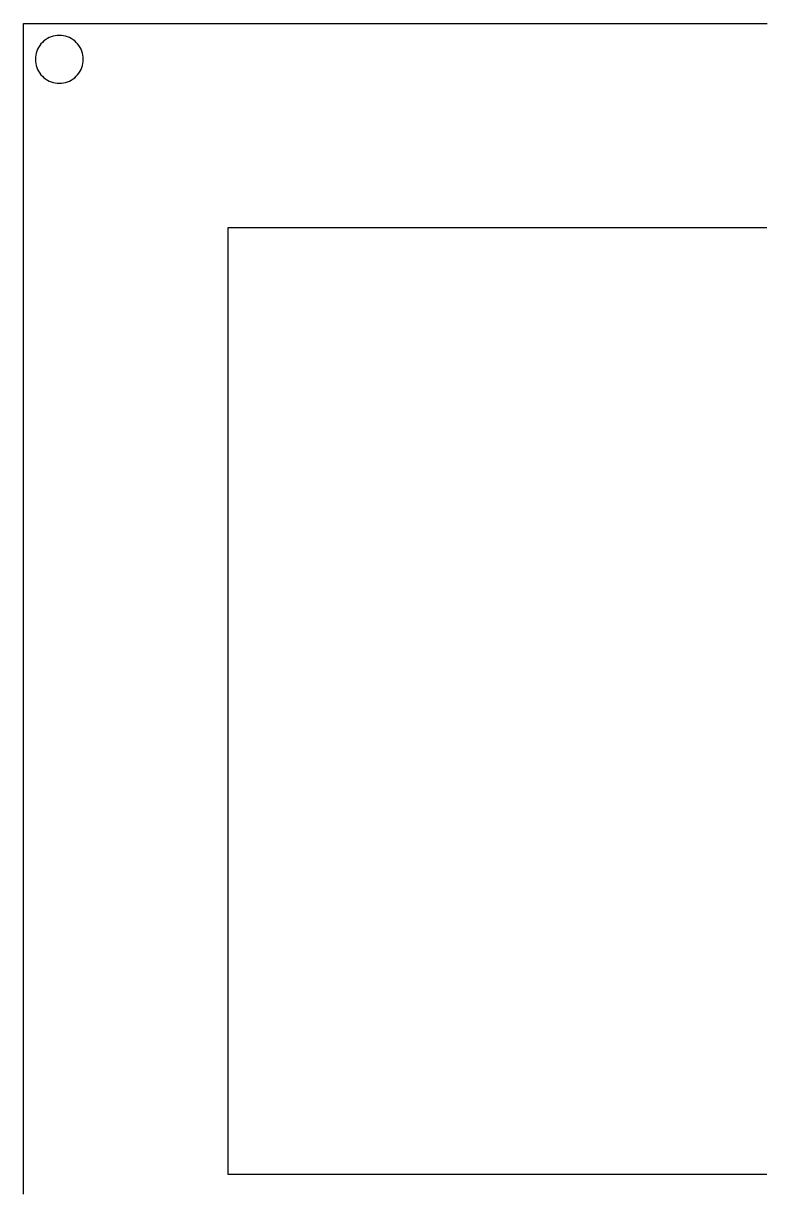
# Model space of a CAD drawing. Header units: millimetres. Extents: x 0 to 1208, y -629 to 226.
# Drawn here: x 960 to 1084.1, y 30.9 to 226.3 of the extents above; entities that cross this region are included whole.
import ezdxf

# ---------------------------------------------------------------- set-up
doc = ezdxf.new("R2010")
doc.units = ezdxf.units.MM
doc.layers.add('REFERENCE_GEOMETRY', color=7, linetype='Continuous')

msp = doc.modelspace()

# ---------------------------------------------------------------- linework, layer by layer
at = {"layer": 'REFERENCE_GEOMETRY'}
for points in [[(960, 30.8108), (960, 31.0608), (960, 31.3108), (960, 31.5608), (960, 31.8107), (960, 32.0607), (960, 32.3107), (960, 32.5607), (960, 32.8107), (960, 33.0607), (960, 33.3107), (960, 33.5606), (960, 33.8106), (960, 34.0606), (960, 34.3106), (960, 34.5606), (960, 34.8106), (960, 35.0606), (960, 35.3105), (960, 35.5605), (960, 35.8105), (960, 36.0605), (960, 36.3105), (960, 36.5605), (960, 36.8105), (960, 37.0605), (960, 37.3104), (960, 37.5604), (960, 37.8104), (960, 38.0604), (960, 38.3104), (960, 38.5604), (960, 38.8104), (960, 39.0603), (960, 39.3103), (960, 39.5603), (960, 39.8103), (960, 40.0603), (960, 40.3103), (960, 40.5603), (960, 40.8102), (960, 41.0602), (960, 41.3102), (960, 41.5602), (960, 41.8102), (960, 42.0602), (960, 42.3102), (960, 42.5601), (960, 42.8101), (960, 43.0601), (960, 43.3101), (960, 43.5601), (960, 43.8101), (960, 44.0601), (960, 44.3101), (960, 44.56), (960, 44.81), (960, 45.06), (960, 45.31), (960, 45.56), (960, 45.81), (960, 46.06), (960, 46.3099), (960, 46.5599), (960, 46.8099), (960, 47.0599), (960, 47.3099), (960, 47.5599), (960, 47.8099), (960, 48.0598), (960, 48.3098), (960, 48.5598), (960, 48.8098), (960, 49.0598), (960, 49.3098), (960, 49.5598), (960, 49.8097), (960, 50.0597), (960, 50.3097), (960, 50.5597), (960, 50.8097), (960, 51.0597), (960, 51.3097), (960, 51.5597), (960, 51.8096), (960, 52.0596), (960, 52.3096), (960, 52.5596), (960, 52.8096), (960, 53.0596), (960, 53.3096), (960, 53.5595), (960, 53.8095), (960, 54.0595), (960, 54.3095), (960, 54.5595), (960, 54.8095), (960, 55.0595), (960, 55.3094), (960, 55.5594), (960, 55.8094), (960, 56.0594), (960, 56.3094), (960, 56.5594), (960, 56.8094), (960, 57.0593), (960, 57.3093), (960, 57.5593), (960, 57.8093), (960, 58.0593), (960, 58.3093), (960, 58.5593), (960, 58.8093), (960, 59.0592), (960, 59.3092), (960, 59.5592), (960, 59.8092), (960, 60.0592), (960, 60.3092), (960, 60.5592), (960, 60.8091), (960, 61.0591), (960, 61.3091), (960, 61.5591), (960, 61.8091), (960, 62.0591), (960, 62.3091), (960, 62.559), (960, 62.809), (960, 63.059), (960, 63.309), (960, 63.559), (960, 63.809), (960, 64.059), (960, 64.3089), (960, 64.5589), (960, 64.8089), (960, 65.0589), (960, 65.3089), (960, 65.5589), (960, 65.8089), (960, 66.0589), (960, 66.3088), (960, 66.5588), (960, 66.8088), (960, 67.0588), (960, 67.3088), (960, 67.5588), (960, 67.8088), (960, 68.0587), (960, 68.3087), (960, 68.5587), (960, 68.8087), (960, 69.0587), (960, 69.3087), (960, 69.5587), (960, 69.8086), (960, 70.0586), (960, 70.3086), (960, 70.5586), (960, 70.8086), (960, 71.0586), (960, 71.3086), (960, 71.5585), (960, 71.8085), (960, 72.0585), (960, 72.3085), (960, 72.5585), (960, 72.8085), (960, 73.0585), (960, 73.3085), (960, 73.5584), (960, 73.8084), (960, 74.0584), (960, 74.3084), (960, 74.5584), (960, 74.8084), (960, 75.0584), (960, 75.3083), (960, 75.5583), (960, 75.8083), (960, 76.0583), (960, 76.3083), (960, 76.5583), (960, 76.8083), (960, 77.0582), (960, 77.3082), (960, 77.5582), (960, 77.8082), (960, 78.0582), (960, 78.3082), (960, 78.5582), (960, 78.8081), (960, 79.0581), (960, 79.3081), (960, 79.5581), (960, 79.8081), (960, 80.0581), (960, 80.3081), (960, 80.5581), (960, 80.808), (960, 81.058), (960, 81.308), (960, 81.558), (960, 81.808), (960, 82.058), (960, 82.308), (960, 82.5579), (960, 82.8079), (960, 83.0579), (960, 83.3079), (960, 83.5579), (960, 83.8079), (960, 84.0579), (960, 84.3078), (960, 84.5578), (960, 84.8078), (960, 85.0578), (960, 85.3078), (960, 85.5578), (960, 85.8078), (960, 86.0577), (960, 86.3077), (960, 86.5577), (960, 86.8077), (960, 87.0577), (960, 87.3077), (960, 87.5577), (960, 87.8076), (960, 88.0576), (960, 88.3076), (960, 88.5576), (960, 88.8076), (960, 89.0576), (960, 89.3076), (960, 89.5576), (960, 89.8075), (960, 90.0575), (960, 90.3075), (960, 90.5575), (960, 90.8075), (960, 91.0575), (960, 91.3075), (960, 91.5574), (960, 91.8074), (960, 92.0574), (960, 92.3074), (960, 92.5574), (960, 92.8074), (960, 93.0574), (960, 93.3073), (960, 93.5573), (960, 93.8073), (960, 94.0573), (960, 94.3073), (960, 94.5573), (960, 94.8073), (960, 95.0572), (960, 95.3072), (960, 95.5572), (960, 95.8072), (960, 96.0572), (960, 96.3072), (960, 96.5572), (960, 96.8072), (960, 97.0571), (960, 97.3071), (960, 97.5571), (960, 97.8071), (960, 98.0571), (960, 98.3071), (960, 98.5571), (960, 98.807), (960, 99.057), (960, 99.307), (960, 99.557), (960, 99.807), (960, 100.057), (960, 100.307), (960, 100.5569), (960, 100.8069), (960, 101.0569), (960, 101.3069), (960, 101.5569), (960, 101.8069), (960, 102.0569), (960, 102.3068), (960, 102.5568), (960, 102.8068), (960, 103.0568), (960, 103.3068), (960, 103.5568), (960, 103.8068), (960, 104.0568), (960, 104.3067), (960, 104.5567), (960, 104.8067), (960, 105.0567), (960, 105.3067), (960, 105.5567), (960, 105.8067), (960, 106.0566), (960, 106.3066), (960, 106.5566), (960, 106.8066), (960, 107.0566), (960, 107.3066), (960, 107.5566), (960, 107.8065), (960, 108.0565), (960, 108.3065), (960, 108.5565), (960, 108.8065), (960, 109.0565), (960, 109.3065), (960, 109.5564), (960, 109.8064), (960, 110.0564), (960, 110.3064), (960, 110.5564), (960, 110.8064), (960, 111.0564), (960, 111.3064), (960, 111.5563), (960, 111.8063), (960, 112.0563), (960, 112.3063), (960, 112.5563), (960, 112.8063), (960, 113.0563), (960, 113.3062), (960, 113.5562), (960, 113.8062), (960, 114.0562), (960, 114.3062), (960, 114.5562), (960, 114.8062), (960, 115.0561), (960, 115.3061), (960, 115.5561), (960, 115.8061), (960, 116.0561), (960, 116.3061), (960, 116.5561), (960, 116.806), (960, 117.056), (960, 117.306), (960, 117.556), (960, 117.806), (960, 118.056), (960, 118.306), (960, 118.556), (960, 118.8059), (960, 119.0559), (960, 119.3059), (960, 119.5559), (960, 119.8059), (960, 120.0559), (960, 120.3059), (960, 120.5558), (960, 120.8058), (960, 121.0558), (960, 121.3058), (960, 121.5558), (960, 121.8058), (960, 122.0558), (960, 122.3057), (960, 122.5557), (960, 122.8057), (960, 123.0557), (960, 123.3057), (960, 123.5557), (960, 123.8057), (960, 124.0556), (960, 124.3056), (960, 124.5556), (960, 124.8056), (960, 125.0556), (960, 125.3056), (960, 125.5556), (960, 125.8056), (960, 126.0555), (960, 126.3055), (960, 126.5555), (960, 126.8055), (960, 127.0555), (960, 127.3055), (960, 127.5555), (960, 127.8054), (960, 128.0554), (960, 128.3054), (960, 128.5554), (960, 128.8054), (960, 129.0554), (960, 129.3054), (960, 129.5553), (960, 129.8053), (960, 130.0553), (960, 130.3053), (960, 130.5553), (960, 130.8053), (960, 131.0553), (960, 131.3052), (960, 131.5552), (960, 131.8052), (960, 132.0552), (960, 132.3052), (960, 132.5552), (960, 132.8052), (960, 133.0552), (960, 133.3051), (960, 133.5551), (960, 133.8051), (960, 134.0551), (960, 134.3051), (960, 134.5551), (960, 134.8051), (960, 135.055), (960, 135.305), (960, 135.555), (960, 135.805), (960, 136.055), (960, 136.305), (960, 136.555), (960, 136.8049), (960, 137.0549), (960, 137.3049), (960, 137.5549), (960, 137.8049), (960, 138.0549), (960, 138.3049), (960, 138.5548), (960, 138.8048), (960, 139.0548), (960, 139.3048), (960, 139.5548), (960, 139.8048), (960, 140.0548), (960, 140.3048), (960, 140.5547), (960, 140.8047), (960, 141.0547), (960, 141.3047), (960, 141.5547), (960, 141.8047), (960, 142.0547), (960, 142.3046), (960, 142.5546), (960, 142.8046), (960, 143.0546), (960, 143.3046), (960, 143.5546), (960, 143.8046), (960, 144.0545), (960, 144.3045), (960, 144.5545), (960, 144.8045), (960, 145.0545), (960, 145.3045), (960, 145.5545), (960, 145.8044), (960, 146.0544), (960, 146.3044), (960, 146.5544), (960, 146.8044), (960, 147.0544), (960, 147.3044), (960, 147.5543), (960, 147.8043), (960, 148.0543), (960, 148.3043), (960, 148.5543), (960, 148.8043), (960, 149.0543), (960, 149.3043), (960, 149.5542), (960, 149.8042), (960, 150.0542), (960, 150.3042), (960, 150.5542), (960, 150.8042), (960, 151.0542), (960, 151.3041), (960, 151.5541), (960, 151.8041), (960, 152.0541), (960, 152.3041), (960, 152.5541), (960, 152.8041), (960, 153.054), (960, 153.304), (960, 153.554), (960, 153.804), (960, 154.054), (960, 154.304), (960, 154.554), (960, 154.8039), (960, 155.0539), (960, 155.3039), (960, 155.5539), (960, 155.8039), (960, 156.0539), (960, 156.3039), (960, 156.5539), (960, 156.8038), (960, 157.0538), (960, 157.3038), (960, 157.5538), (960, 157.8038), (960, 158.0538), (960, 158.3038), (960, 158.5537), (960, 158.8037), (960, 159.0537), (960, 159.3037), (960, 159.5537), (960, 159.8037), (960, 160.0537), (960, 160.3036), (960, 160.5536), (960, 160.8036), (960, 161.0536), (960, 161.3036), (960, 161.5536), (960, 161.8036), (960, 162.0535), (960, 162.3035), (960, 162.5535), (960, 162.8035), (960, 163.0535), (960, 163.3035), (960, 163.5535), (960, 163.8035), (960, 164.0534), (960, 164.3034), (960, 164.5534), (960, 164.8034), (960, 165.0534), (960, 165.3034), (960, 165.5534), (960, 165.8033), (960, 166.0533), (960, 166.3033), (960, 166.5533), (960, 166.8033), (960, 167.0533), (960, 167.3033), (960, 167.5532), (960, 167.8032), (960, 168.0532), (960, 168.3032), (960, 168.5532), (960, 168.8032), (960, 169.0532), (960, 169.3031), (960, 169.5531), (960, 169.8031), (960, 170.0531), (960, 170.3031), (960, 170.5531), (960, 170.8031), (960, 171.0531), (960, 171.303), (960, 171.553), (960, 171.803), (960, 172.053), (960, 172.303), (960, 172.553), (960, 172.803), (960, 173.0529), (960, 173.3029), (960, 173.5529), (960, 173.8029), (960, 174.0529), (960, 174.3029), (960, 174.5529), (960, 174.8028), (960, 175.0528), (960, 175.3028), (960, 175.5528), (960, 175.8028), (960, 176.0528), (960, 176.3028), (960, 176.5527), (960, 176.8027), (960, 177.0527), (960, 177.3027), (960, 177.5527), (960, 177.8027), (960, 178.0527), (960, 178.3027), (960, 178.5526), (960, 178.8026), (960, 179.0526), (960, 179.3026), (960, 179.5526), (960, 179.8026), (960, 180.0526), (960, 180.3025), (960, 180.5525), (960, 180.8025), (960, 181.0525), (960, 181.3025), (960, 181.5525), (960, 181.8025), (960, 182.0524), (960, 182.3024), (960, 182.5524), (960, 182.8024), (960, 183.0524), (960, 183.3024), (960, 183.5524), (960, 183.8023), (960, 184.0523), (960, 184.3023), (960, 184.5523), (960, 184.8023), (960, 185.0523), (960, 185.3023), (960, 185.5523), (960, 185.8022), (960, 186.0522), (960, 186.3022), (960, 186.5522), (960, 186.8022), (960, 187.0522), (960, 187.3022), (960, 187.5521), (960, 187.8021), (960, 188.0521), (960, 188.3021), (960, 188.5521), (960, 188.8021), (960, 189.0521), (960, 189.302), (960, 189.552), (960, 189.802), (960, 190.052), (960, 190.302), (960, 190.552), (960, 190.802), (960, 191.0519), (960, 191.3019), (960, 191.5519), (960, 191.8019), (960, 192.0519), (960, 192.3019), (960, 192.5519), (960, 192.8019), (960, 193.0518), (960, 193.3018), (960, 193.5518), (960, 193.8018), (960, 194.0518), (960, 194.3018), (960, 194.5518), (960, 194.8017), (960, 195.0517), (960, 195.3017), (960, 195.5517), (960, 195.8017), (960, 196.0517), (960, 196.3017), (960, 196.5516), (960, 196.8016), (960, 197.0516), (960, 197.3016), (960, 197.5516), (960, 197.8016), (960, 198.0516), (960, 198.3015), (960, 198.5515), (960, 198.8015), (960, 199.0515), (960, 199.3015), (960, 199.5515), (960, 199.8015), (960, 200.0514), (960, 200.3014), (960, 200.5514), (960, 200.8014), (960, 201.0514), (960, 201.3014), (960, 201.5514), (960, 201.8014), (960, 202.0513), (960, 202.3013), (960, 202.5513), (960, 202.8013), (960, 203.0513), (960, 203.3013), (960, 203.5513), (960, 203.8012), (960, 204.0512), (960, 204.3012), (960, 204.5512), (960, 204.8012), (960, 205.0512), (960, 205.3012), (960, 205.5511), (960, 205.8011), (960, 206.0511), (960, 206.3011), (960, 206.5511), (960, 206.8011), (960, 207.0511), (960, 207.301), (960, 207.551), (960, 207.801), (960, 208.051), (960, 208.301), (960, 208.551), (960, 208.801), (960, 209.051), (960, 209.3009), (960, 209.5509), (960, 209.8009), (960, 210.0509), (960, 210.3009), (960, 210.5509), (960, 210.8009), (960, 211.0508), (960, 211.3008), (960, 211.5508), (960, 211.8008), (960, 212.0508), (960, 212.3008), (960, 212.5508), (960, 212.8007), (960, 213.0507), (960, 213.3007), (960, 213.5507), (960, 213.8007), (960, 214.0507), (960, 214.3007), (960, 214.5506), (960, 214.8006), (960, 215.0506), (960, 215.3006), (960, 215.5506), (960, 215.8006), (960, 216.0506), (960, 216.3006), (960, 216.5505), (960, 216.8005), (960, 217.0505), (960, 217.3005), (960, 217.5505), (960, 217.8005), (960, 218.0505), (960, 218.3004), (960, 218.5504), (960, 218.8004), (960, 219.0504), (960, 219.3004), (960, 219.5504), (960, 219.8004), (960, 220.0503), (960, 220.3003), (960, 220.5503), (960, 220.8003), (960, 221.0503), (960, 221.3003), (960, 221.5503), (960, 221.8002), (960, 222.0502), (960, 222.3002), (960, 222.5502), (960, 222.8002), (960, 223.0502), (960, 223.3002), (960, 223.5502), (960, 223.8001), (960, 224.0501), (960, 224.3001), (960, 224.5501), (960, 224.8001), (960, 225.0501), (960, 225.3001), (960, 225.55), (960, 225.8), (960, 226.05), (960, 226.3), (960.25, 226.3), (960.5, 226.3), (960.75, 226.3), (960.9999, 226.3), (961.2499, 226.3), (961.4999, 226.3), (961.7499, 226.3), (961.9999, 226.3), (962.2499, 226.3), (962.4999, 226.3), (962.7498, 226.3), (962.9998, 226.3), (963.2498, 226.3), (963.4998, 226.3), (963.7498, 226.3), (963.9998, 226.3), (964.2498, 226.3), (964.4998, 226.3), (964.7497, 226.3), (964.9997, 226.3), (965.2497, 226.3), (965.4997, 226.3), (965.7497, 226.3), (965.9997, 226.3), (966.2497, 226.3), (966.4996, 226.3), (966.7496, 226.3), (966.9996, 226.3), (967.2496, 226.3), (967.4996, 226.3), (967.7496, 226.3), (967.9996, 226.3), (968.2495, 226.3), (968.4995, 226.3), (968.7495, 226.3), (968.9995, 226.3), (969.2495, 226.3), (969.4995, 226.3), (969.7495, 226.3), (969.9994, 226.3), (970.2494, 226.3), (970.4994, 226.3), (970.7494, 226.3), (970.9994, 226.3), (971.2494, 226.3), (971.4994, 226.3), (971.7494, 226.3), (971.9993, 226.3), (972.2493, 226.3), (972.4993, 226.3), (972.7493, 226.3), (972.9993, 226.3), (973.2493, 226.3), (973.4993, 226.3), (973.7492, 226.3), (973.9992, 226.3), (974.2492, 226.3), (974.4992, 226.3), (974.7492, 226.3), (974.9992, 226.3), (975.2492, 226.3), (975.4991, 226.3), (975.7491, 226.3), (975.9991, 226.3), (976.2491, 226.3), (976.4991, 226.3), (976.7491, 226.3), (976.9991, 226.3), (977.249, 226.3), (977.499, 226.3), (977.749, 226.3), (977.999, 226.3), (978.249, 226.3), (978.499, 226.3), (978.749, 226.3), (978.999, 226.3), (979.2489, 226.3), (979.4989, 226.3), (979.7489, 226.3), (979.9989, 226.3), (980.2489, 226.3), (980.4989, 226.3), (980.7489, 226.3), (980.9988, 226.3), (981.2488, 226.3), (981.4988, 226.3), (981.7488, 226.3), (981.9988, 226.3), (982.2488, 226.3), (982.4988, 226.3), (982.7487, 226.3), (982.9987, 226.3), (983.2487, 226.3), (983.4987, 226.3), (983.7487, 226.3), (983.9987, 226.3), (984.2487, 226.3), (984.4986, 226.3), (984.7486, 226.3), (984.9986, 226.3), (985.2486, 226.3), (985.4986, 226.3), (985.7486, 226.3), (985.9986, 226.3), (986.2486, 226.3), (986.4985, 226.3), (986.7485, 226.3), (986.9985, 226.3), (987.2485, 226.3), (987.4985, 226.3), (987.7485, 226.3), (987.9985, 226.3), (988.2484, 226.3), (988.4984, 226.3), (988.7484, 226.3), (988.9984, 226.3), (989.2484, 226.3), (989.4984, 226.3), (989.7484, 226.3), (989.9983, 226.3), (990.2483, 226.3), (990.4983, 226.3), (990.7483, 226.3), (990.9983, 226.3), (991.2483, 226.3), (991.4983, 226.3), (991.7482, 226.3), (991.9982, 226.3), (992.2482, 226.3), (992.4982, 226.3), (992.7482, 226.3), (992.9982, 226.3), (993.2482, 226.3), (993.4981, 226.3), (993.7481, 226.3), (993.9981, 226.3), (994.2481, 226.3), (994.4981, 226.3), (994.7481, 226.3), (994.9981, 226.3), (995.2481, 226.3), (995.498, 226.3), (995.748, 226.3), (995.998, 226.3), (996.248, 226.3), (996.498, 226.3), (996.748, 226.3), (996.998, 226.3), (997.2479, 226.3), (997.4979, 226.3), (997.7479, 226.3), (997.9979, 226.3), (998.2479, 226.3), (998.4979, 226.3), (998.7479, 226.3), (998.9978, 226.3), (999.2478, 226.3), (999.4978, 226.3), (999.7478, 226.3), (999.9978, 226.3), (1000.2478, 226.3), (1000.4978, 226.3), (1000.7477, 226.3), (1000.9977, 226.3), (1001.2477, 226.3), (1001.4977, 226.3), (1001.7477, 226.3), (1001.9977, 226.3), (1002.2477, 226.3), (1002.4977, 226.3), (1002.7476, 226.3), (1002.9976, 226.3), (1003.2476, 226.3), (1003.4976, 226.3), (1003.7476, 226.3), (1003.9976, 226.3), (1004.2476, 226.3), (1004.4975, 226.3), (1004.7475, 226.3), (1004.9975, 226.3), (1005.2475, 226.3), (1005.4975, 226.3), (1005.7475, 226.3), (1005.9975, 226.3), (1006.2474, 226.3), (1006.4974, 226.3), (1006.7474, 226.3), (1006.9974, 226.3), (1007.2474, 226.3), (1007.4974, 226.3), (1007.7474, 226.3), (1007.9973, 226.3), (1008.2473, 226.3), (1008.4973, 226.3), (1008.7473, 226.3), (1008.9973, 226.3), (1009.2473, 226.3), (1009.4973, 226.3), (1009.7473, 226.3), (1009.9972, 226.3), (1010.2472, 226.3), (1010.4972, 226.3), (1010.7472, 226.3), (1010.9972, 226.3), (1011.2472, 226.3), (1011.4972, 226.3), (1011.7471, 226.3), (1011.9971, 226.3), (1012.2471, 226.3), (1012.4971, 226.3), (1012.7471, 226.3), (1012.9971, 226.3), (1013.2471, 226.3), (1013.497, 226.3), (1013.747, 226.3), (1013.997, 226.3), (1014.247, 226.3), (1014.497, 226.3), (1014.747, 226.3), (1014.997, 226.3), (1015.2469, 226.3), (1015.4969, 226.3), (1015.7469, 226.3), (1015.9969, 226.3), (1016.2469, 226.3), (1016.4969, 226.3), (1016.7469, 226.3), (1016.9969, 226.3), (1017.2468, 226.3), (1017.4968, 226.3), (1017.7468, 226.3), (1017.9968, 226.3), (1018.2468, 226.3), (1018.4968, 226.3), (1018.7468, 226.3), (1018.9967, 226.3), (1019.2467, 226.3), (1019.4967, 226.3), (1019.7467, 226.3), (1019.9967, 226.3), (1020.2467, 226.3), (1020.4967, 226.3), (1020.7466, 226.3), (1020.9966, 226.3), (1021.2466, 226.3), (1021.4966, 226.3), (1021.7466, 226.3), (1021.9966, 226.3), (1022.2466, 226.3), (1022.4965, 226.3), (1022.7465, 226.3), (1022.9965, 226.3), (1023.2465, 226.3), (1023.4965, 226.3), (1023.7465, 226.3), (1023.9965, 226.3), (1024.2465, 226.3), (1024.4964, 226.3), (1024.7464, 226.3), (1024.9964, 226.3), (1025.2464, 226.3), (1025.4964, 226.3), (1025.7464, 226.3), (1025.9964, 226.3), (1026.2463, 226.3), (1026.4963, 226.3), (1026.7463, 226.3), (1026.9963, 226.3), (1027.2463, 226.3), (1027.4963, 226.3), (1027.7463, 226.3), (1027.9962, 226.3), (1028.2462, 226.3), (1028.4962, 226.3), (1028.7462, 226.3), (1028.9962, 226.3), (1029.2462, 226.3), (1029.4962, 226.3), (1029.7461, 226.3), (1029.9961, 226.3), (1030.2461, 226.3), (1030.4961, 226.3), (1030.7461, 226.3), (1030.9961, 226.3), (1031.2461, 226.3), (1031.4961, 226.3), (1031.746, 226.3), (1031.996, 226.3), (1032.246, 226.3), (1032.496, 226.3), (1032.746, 226.3), (1032.996, 226.3), (1033.246, 226.3), (1033.4959, 226.3), (1033.7459, 226.3), (1033.9959, 226.3), (1034.2459, 226.3), (1034.4959, 226.3), (1034.7459, 226.3), (1034.9959, 226.3), (1035.2458, 226.3), (1035.4958, 226.3), (1035.7458, 226.3), (1035.9958, 226.3), (1036.2458, 226.3), (1036.4958, 226.3), (1036.7458, 226.3), (1036.9957, 226.3), (1037.2457, 226.3), (1037.4957, 226.3), (1037.7457, 226.3), (1037.9957, 226.3), (1038.2457, 226.3), (1038.4957, 226.3), (1038.7457, 226.3), (1038.9956, 226.3), (1039.2456, 226.3), (1039.4956, 226.3), (1039.7456, 226.3), (1039.9956, 226.3), (1040.2456, 226.3), (1040.4956, 226.3), (1040.7455, 226.3), (1040.9955, 226.3), (1041.2455, 226.3), (1041.4955, 226.3), (1041.7455, 226.3), (1041.9955, 226.3), (1042.2455, 226.3), (1042.4954, 226.3), (1042.7454, 226.3), (1042.9954, 226.3), (1043.2454, 226.3), (1043.4954, 226.3), (1043.7454, 226.3), (1043.9954, 226.3), (1044.2453, 226.3), (1044.4953, 226.3), (1044.7453, 226.3), (1044.9953, 226.3), (1045.2453, 226.3), (1045.4953, 226.3), (1045.7453, 226.3), (1045.9952, 226.3), (1046.2452, 226.3), (1046.4952, 226.3), (1046.7452, 226.3), (1046.9952, 226.3), (1047.2452, 226.3), (1047.4952, 226.3), (1047.7452, 226.3), (1047.9951, 226.3), (1048.2451, 226.3), (1048.4951, 226.3), (1048.7451, 226.3), (1048.9951, 226.3), (1049.2451, 226.3), (1049.4951, 226.3), (1049.745, 226.3), (1049.995, 226.3), (1050.245, 226.3), (1050.495, 226.3), (1050.745, 226.3), (1050.995, 226.3), (1051.245, 226.3), (1051.4949, 226.3), (1051.7449, 226.3), (1051.9949, 226.3), (1052.2449, 226.3), (1052.4949, 226.3), (1052.7449, 226.3), (1052.9949, 226.3), (1053.2448, 226.3), (1053.4948, 226.3), (1053.7448, 226.3), (1053.9948, 226.3), (1054.2448, 226.3), (1054.4948, 226.3), (1054.7448, 226.3), (1054.9948, 226.3), (1055.2447, 226.3), (1055.4947, 226.3), (1055.7447, 226.3), (1055.9947, 226.3), (1056.2447, 226.3), (1056.4947, 226.3), (1056.7447, 226.3), (1056.9946, 226.3), (1057.2446, 226.3), (1057.4946, 226.3), (1057.7446, 226.3), (1057.9946, 226.3), (1058.2446, 226.3), (1058.4946, 226.3), (1058.7445, 226.3), (1058.9945, 226.3), (1059.2445, 226.3), (1059.4945, 226.3), (1059.7445, 226.3), (1059.9945, 226.3), (1060.2445, 226.3), (1060.4944, 226.3), (1060.7444, 226.3), (1060.9944, 226.3), (1061.2444, 226.3), (1061.4944, 226.3), (1061.7444, 226.3), (1061.9944, 226.3), (1062.2444, 226.3), (1062.4943, 226.3), (1062.7443, 226.3), (1062.9943, 226.3), (1063.2443, 226.3), (1063.4943, 226.3), (1063.7443, 226.3), (1063.9943, 226.3), (1064.2442, 226.3), (1064.4942, 226.3), (1064.7442, 226.3), (1064.9942, 226.3), (1065.2442, 226.3), (1065.4942, 226.3), (1065.7442, 226.3), (1065.9941, 226.3), (1066.2441, 226.3), (1066.4941, 226.3), (1066.7441, 226.3), (1066.9941, 226.3), (1067.2441, 226.3), (1067.4941, 226.3), (1067.744, 226.3), (1067.994, 226.3), (1068.244, 226.3), (1068.494, 226.3), (1068.744, 226.3), (1068.994, 226.3), (1069.244, 226.3), (1069.494, 226.3), (1069.7439, 226.3), (1069.9939, 226.3), (1070.2439, 226.3), (1070.4939, 226.3), (1070.7439, 226.3), (1070.9939, 226.3), (1071.2439, 226.3), (1071.4938, 226.3), (1071.7438, 226.3), (1071.9938, 226.3), (1072.2438, 226.3), (1072.4938, 226.3), (1072.7438, 226.3), (1072.9938, 226.3), (1073.2437, 226.3), (1073.4937, 226.3), (1073.7437, 226.3), (1073.9937, 226.3), (1074.2437, 226.3), (1074.4937, 226.3), (1074.7437, 226.3), (1074.9936, 226.3), (1075.2436, 226.3), (1075.4936, 226.3), (1075.7436, 226.3), (1075.9936, 226.3), (1076.2436, 226.3), (1076.4936, 226.3), (1076.7436, 226.3), (1076.9935, 226.3), (1077.2435, 226.3), (1077.4935, 226.3), (1077.7435, 226.3), (1077.9935, 226.3), (1078.2435, 226.3), (1078.4935, 226.3), (1078.7434, 226.3), (1078.9934, 226.3), (1079.2434, 226.3), (1079.4934, 226.3), (1079.7434, 226.3), (1079.9934, 226.3), (1080.2434, 226.3), (1080.4933, 226.3), (1080.7433, 226.3), (1080.9933, 226.3), (1081.2433, 226.3), (1081.4933, 226.3), (1081.7433, 226.3), (1081.9933, 226.3), (1082.2432, 226.3), (1082.4932, 226.3), (1082.7432, 226.3), (1082.9932, 226.3), (1083.2432, 226.3), (1083.4932, 226.3), (1083.7432, 226.3), (1083.9932, 226.3), (1084.2431, 226.3)], [(1084.15, 192.15), (1083.9, 192.15), (1083.65, 192.15), (1083.4, 192.15), (1083.15, 192.15), (1082.9, 192.15), (1082.65, 192.15), (1082.4, 192.15), (1082.15, 192.15), (1081.9, 192.15), (1081.65, 192.15), (1081.4, 192.15), (1081.15, 192.15), (1080.9, 192.15), (1080.65, 192.15), (1080.4, 192.15), (1080.15, 192.15), (1079.9, 192.15), (1079.65, 192.15), (1079.4, 192.15), (1079.15, 192.15), (1078.9, 192.15), (1078.65, 192.15), (1078.4, 192.15), (1078.15, 192.15), (1077.9, 192.15), (1077.65, 192.15), (1077.4, 192.15), (1077.15, 192.15), (1076.9, 192.15), (1076.65, 192.15), (1076.4, 192.15), (1076.15, 192.15), (1075.9, 192.15), (1075.65, 192.15), (1075.4, 192.15), (1075.15, 192.15), (1074.9, 192.15), (1074.65, 192.15), (1074.4, 192.15), (1074.15, 192.15), (1073.9, 192.15), (1073.65, 192.15), (1073.4, 192.15), (1073.15, 192.15), (1072.9, 192.15), (1072.65, 192.15), (1072.4, 192.15), (1072.15, 192.15), (1071.9, 192.15), (1071.65, 192.15), (1071.4, 192.15), (1071.15, 192.15), (1070.9, 192.15), (1070.65, 192.15), (1070.4, 192.15), (1070.15, 192.15), (1069.9, 192.15), (1069.65, 192.15), (1069.4, 192.15), (1069.15, 192.15), (1068.9, 192.15), (1068.65, 192.15), (1068.4, 192.15), (1068.15, 192.15), (1067.9, 192.15), (1067.65, 192.15), (1067.4, 192.15), (1067.15, 192.15), (1066.9, 192.15), (1066.65, 192.15), (1066.4, 192.15), (1066.15, 192.15), (1065.9, 192.15), (1065.65, 192.15), (1065.4, 192.15), (1065.15, 192.15), (1064.9, 192.15), (1064.65, 192.15), (1064.4, 192.15), (1064.15, 192.15), (1063.9, 192.15), (1063.65, 192.15), (1063.4, 192.15), (1063.15, 192.15), (1062.9, 192.15), (1062.65, 192.15), (1062.4, 192.15), (1062.15, 192.15), (1061.9, 192.15), (1061.65, 192.15), (1061.4, 192.15), (1061.15, 192.15), (1060.9, 192.15), (1060.65, 192.15), (1060.4, 192.15), (1060.15, 192.15), (1059.9, 192.15), (1059.65, 192.15), (1059.4, 192.15), (1059.15, 192.15), (1058.9, 192.15), (1058.65, 192.15), (1058.4, 192.15), (1058.15, 192.15), (1057.9, 192.15), (1057.65, 192.15), (1057.4, 192.15), (1057.15, 192.15), (1056.9, 192.15), (1056.65, 192.15), (1056.4, 192.15), (1056.15, 192.15), (1055.9, 192.15), (1055.65, 192.15), (1055.4, 192.15), (1055.15, 192.15), (1054.9, 192.15), (1054.65, 192.15), (1054.4, 192.15), (1054.15, 192.15), (1053.9, 192.15), (1053.65, 192.15), (1053.4, 192.15), (1053.15, 192.15), (1052.9, 192.15), (1052.65, 192.15), (1052.4, 192.15), (1052.15, 192.15), (1051.9, 192.15), (1051.65, 192.15), (1051.4, 192.15), (1051.15, 192.15), (1050.9, 192.15), (1050.65, 192.15), (1050.4, 192.15), (1050.15, 192.15), (1049.9, 192.15), (1049.65, 192.15), (1049.4, 192.15), (1049.15, 192.15), (1048.9, 192.15), (1048.65, 192.15), (1048.4, 192.15), (1048.15, 192.15), (1047.9, 192.15), (1047.65, 192.15), (1047.4, 192.15), (1047.15, 192.15), (1046.9, 192.15), (1046.65, 192.15), (1046.4, 192.15), (1046.15, 192.15), (1045.9, 192.15), (1045.65, 192.15), (1045.4, 192.15), (1045.15, 192.15), (1044.9, 192.15), (1044.65, 192.15), (1044.4, 192.15), (1044.15, 192.15), (1043.9, 192.15), (1043.65, 192.15), (1043.4, 192.15), (1043.15, 192.15), (1042.9, 192.15), (1042.65, 192.15), (1042.4, 192.15), (1042.15, 192.15), (1041.9, 192.15), (1041.65, 192.15), (1041.4, 192.15), (1041.15, 192.15), (1040.9, 192.15), (1040.65, 192.15), (1040.4, 192.15), (1040.15, 192.15), (1039.9, 192.15), (1039.65, 192.15), (1039.4, 192.15), (1039.15, 192.15), (1038.9, 192.15), (1038.65, 192.15), (1038.4, 192.15), (1038.15, 192.15), (1037.9, 192.15), (1037.65, 192.15), (1037.4, 192.15), (1037.15, 192.15), (1036.9, 192.15), (1036.65, 192.15), (1036.4, 192.15), (1036.15, 192.15), (1035.9, 192.15), (1035.65, 192.15), (1035.4, 192.15), (1035.15, 192.15), (1034.9, 192.15), (1034.65, 192.15), (1034.4, 192.15), (1034.15, 192.15), (1033.9, 192.15), (1033.65, 192.15), (1033.4, 192.15), (1033.15, 192.15), (1032.9, 192.15), (1032.65, 192.15), (1032.4, 192.15), (1032.15, 192.15), (1031.9, 192.15), (1031.65, 192.15), (1031.4, 192.15), (1031.15, 192.15), (1030.9, 192.15), (1030.65, 192.15), (1030.4, 192.15), (1030.15, 192.15), (1029.9, 192.15), (1029.65, 192.15), (1029.4, 192.15), (1029.15, 192.15), (1028.9, 192.15), (1028.65, 192.15), (1028.4, 192.15), (1028.15, 192.15), (1027.9, 192.15), (1027.65, 192.15), (1027.4, 192.15), (1027.15, 192.15), (1026.9, 192.15), (1026.65, 192.15), (1026.4, 192.15), (1026.15, 192.15), (1025.9, 192.15), (1025.65, 192.15), (1025.4, 192.15), (1025.15, 192.15), (1024.9, 192.15), (1024.65, 192.15), (1024.4, 192.15), (1024.15, 192.15), (1023.9, 192.15), (1023.65, 192.15), (1023.4, 192.15), (1023.15, 192.15), (1022.9, 192.15), (1022.65, 192.15), (1022.4, 192.15), (1022.15, 192.15), (1021.9, 192.15), (1021.65, 192.15), (1021.4, 192.15), (1021.15, 192.15), (1020.9, 192.15), (1020.65, 192.15), (1020.4, 192.15), (1020.15, 192.15), (1019.9, 192.15), (1019.65, 192.15), (1019.4, 192.15), (1019.15, 192.15), (1018.9, 192.15), (1018.65, 192.15), (1018.4, 192.15), (1018.15, 192.15), (1017.9, 192.15), (1017.65, 192.15), (1017.4, 192.15), (1017.15, 192.15), (1016.9, 192.15), (1016.65, 192.15), (1016.4, 192.15), (1016.15, 192.15), (1015.9, 192.15), (1015.65, 192.15), (1015.4, 192.15), (1015.15, 192.15), (1014.9, 192.15), (1014.65, 192.15), (1014.4, 192.15), (1014.15, 192.15), (1013.9, 192.15), (1013.65, 192.15), (1013.4, 192.15), (1013.15, 192.15), (1012.9, 192.15), (1012.65, 192.15), (1012.4, 192.15), (1012.15, 192.15), (1011.9, 192.15), (1011.65, 192.15), (1011.4, 192.15), (1011.15, 192.15), (1010.9, 192.15), (1010.65, 192.15), (1010.4, 192.15), (1010.15, 192.15), (1009.9, 192.15), (1009.65, 192.15), (1009.4, 192.15), (1009.15, 192.15), (1008.9, 192.15), (1008.65, 192.15), (1008.4, 192.15), (1008.15, 192.15), (1007.9, 192.15), (1007.65, 192.15), (1007.4, 192.15), (1007.15, 192.15), (1006.9, 192.15), (1006.65, 192.15), (1006.4, 192.15), (1006.15, 192.15), (1005.9, 192.15), (1005.65, 192.15), (1005.4, 192.15), (1005.15, 192.15), (1004.9, 192.15), (1004.65, 192.15), (1004.4, 192.15), (1004.15, 192.15), (1003.9, 192.15), (1003.65, 192.15), (1003.4, 192.15), (1003.15, 192.15), (1002.9, 192.15), (1002.65, 192.15), (1002.4, 192.15), (1002.15, 192.15), (1001.9, 192.15), (1001.65, 192.15), (1001.4, 192.15), (1001.15, 192.15), (1000.9, 192.15), (1000.65, 192.15), (1000.4, 192.15), (1000.15, 192.15), (999.9, 192.15), (999.65, 192.15), (999.4, 192.15), (999.15, 192.15), (998.9, 192.15), (998.65, 192.15), (998.4, 192.15), (998.15, 192.15), (997.9, 192.15), (997.65, 192.15), (997.4, 192.15), (997.15, 192.15), (996.9, 192.15), (996.65, 192.15), (996.4, 192.15), (996.15, 192.15), (995.9, 192.15), (995.65, 192.15), (995.4, 192.15), (995.15, 192.15), (994.9, 192.15), (994.65, 192.15), (994.4, 192.15), (994.15, 192.15), (994.15, 191.9), (994.15, 191.65), (994.15, 191.4), (994.15, 191.15), (994.15, 190.9), (994.15, 190.65), (994.15, 190.4), (994.15, 190.15), (994.15, 189.9), (994.15, 189.65), (994.15, 189.4), (994.15, 189.15), (994.15, 188.9), (994.15, 188.65), (994.15, 188.4), (994.15, 188.15), (994.15, 187.9), (994.15, 187.65), (994.15, 187.4), (994.15, 187.15), (994.15, 186.9), (994.15, 186.65), (994.15, 186.4), (994.15, 186.15), (994.15, 185.9), (994.15, 185.65), (994.15, 185.4), (994.15, 185.15), (994.15, 184.9), (994.15, 184.65), (994.15, 184.4), (994.15, 184.15), (994.15, 183.9), (994.15, 183.65), (994.15, 183.4), (994.15, 183.15), (994.15, 182.9), (994.15, 182.65), (994.15, 182.4), (994.15, 182.15), (994.15, 181.9), (994.15, 181.65), (994.15, 181.4), (994.15, 181.15), (994.15, 180.9), (994.15, 180.65), (994.15, 180.4), (994.15, 180.15), (994.15, 179.9), (994.15, 179.65), (994.15, 179.4), (994.15, 179.15), (994.15, 178.9), (994.15, 178.65), (994.15, 178.4), (994.15, 178.15), (994.15, 177.9), (994.15, 177.65), (994.15, 177.4), (994.15, 177.15), (994.15, 176.9), (994.15, 176.65), (994.15, 176.4), (994.15, 176.15), (994.15, 175.9), (994.15, 175.65), (994.15, 175.4), (994.15, 175.15), (994.15, 174.9), (994.15, 174.65), (994.15, 174.4), (994.15, 174.15), (994.15, 173.9), (994.15, 173.65), (994.15, 173.4), (994.15, 173.15), (994.15, 172.9), (994.15, 172.65), (994.15, 172.4), (994.15, 172.15), (994.15, 171.9), (994.15, 171.65), (994.15, 171.4), (994.15, 171.15), (994.15, 170.9), (994.15, 170.65), (994.15, 170.4), (994.15, 170.15), (994.15, 169.9), (994.15, 169.65), (994.15, 169.4), (994.15, 169.15), (994.15, 168.9), (994.15, 168.65), (994.15, 168.4), (994.15, 168.15), (994.15, 167.9), (994.15, 167.65), (994.15, 167.4), (994.15, 167.15), (994.15, 166.9), (994.15, 166.65), (994.15, 166.4), (994.15, 166.15), (994.15, 165.9), (994.15, 165.65), (994.15, 165.4), (994.15, 165.15), (994.15, 164.9), (994.15, 164.65), (994.15, 164.4), (994.15, 164.15), (994.15, 163.9), (994.15, 163.65), (994.15, 163.4), (994.15, 163.15), (994.15, 162.9), (994.15, 162.65), (994.15, 162.4), (994.15, 162.15), (994.15, 161.9), (994.15, 161.65), (994.15, 161.4), (994.15, 161.15), (994.15, 160.9), (994.15, 160.65), (994.15, 160.4), (994.15, 160.15), (994.15, 159.9), (994.15, 159.65), (994.15, 159.4), (994.15, 159.15), (994.15, 158.9), (994.15, 158.65), (994.15, 158.4), (994.15, 158.15), (994.15, 157.9), (994.15, 157.65), (994.15, 157.4), (994.15, 157.15), (994.15, 156.9), (994.15, 156.65), (994.15, 156.4), (994.15, 156.15), (994.15, 155.9), (994.15, 155.65), (994.15, 155.4), (994.15, 155.15), (994.15, 154.9), (994.15, 154.65), (994.15, 154.4), (994.15, 154.15), (994.15, 153.9), (994.15, 153.65), (994.15, 153.4), (994.15, 153.15), (994.15, 152.9), (994.15, 152.65), (994.15, 152.4), (994.15, 152.15), (994.15, 151.9), (994.15, 151.65), (994.15, 151.4), (994.15, 151.15), (994.15, 150.9), (994.15, 150.65), (994.15, 150.4), (994.15, 150.15), (994.15, 149.9), (994.15, 149.65), (994.15, 149.4), (994.15, 149.15), (994.15, 148.9), (994.15, 148.65), (994.15, 148.4), (994.15, 148.15), (994.15, 147.9), (994.15, 147.65), (994.15, 147.4), (994.15, 147.15), (994.15, 146.9), (994.15, 146.65), (994.15, 146.4), (994.15, 146.15), (994.15, 145.9), (994.15, 145.65), (994.15, 145.4), (994.15, 145.15), (994.15, 144.9), (994.15, 144.65), (994.15, 144.4), (994.15, 144.15), (994.15, 143.9), (994.15, 143.65), (994.15, 143.4), (994.15, 143.15), (994.15, 142.9), (994.15, 142.65), (994.15, 142.4), (994.15, 142.15), (994.15, 141.9), (994.15, 141.65), (994.15, 141.4), (994.15, 141.15), (994.15, 140.9), (994.15, 140.65), (994.15, 140.4), (994.15, 140.15), (994.15, 139.9), (994.15, 139.65), (994.15, 139.4), (994.15, 139.15), (994.15, 138.9), (994.15, 138.65), (994.15, 138.4), (994.15, 138.15), (994.15, 137.9), (994.15, 137.65), (994.15, 137.4), (994.15, 137.15), (994.15, 136.9), (994.15, 136.65), (994.15, 136.4), (994.15, 136.15), (994.15, 135.9), (994.15, 135.65), (994.15, 135.4), (994.15, 135.15), (994.15, 134.9), (994.15, 134.65), (994.15, 134.4), (994.15, 134.15), (994.15, 133.9), (994.15, 133.65), (994.15, 133.4), (994.15, 133.15), (994.15, 132.9), (994.15, 132.65), (994.15, 132.4), (994.15, 132.15), (994.15, 131.9), (994.15, 131.65), (994.15, 131.4), (994.15, 131.15), (994.15, 130.9), (994.15, 130.65), (994.15, 130.4), (994.15, 130.15), (994.15, 129.9), (994.15, 129.65), (994.15, 129.4), (994.15, 129.15), (994.15, 128.9), (994.15, 128.65), (994.15, 128.4), (994.15, 128.15), (994.15, 127.9), (994.15, 127.65), (994.15, 127.4), (994.15, 127.15), (994.15, 126.9), (994.15, 126.65), (994.15, 126.4), (994.15, 126.15), (994.15, 125.9), (994.15, 125.65), (994.15, 125.4), (994.15, 125.15), (994.15, 124.9), (994.15, 124.65), (994.15, 124.4), (994.15, 124.15), (994.15, 123.9), (994.15, 123.65), (994.15, 123.4), (994.15, 123.15), (994.15, 122.9), (994.15, 122.65), (994.15, 122.4), (994.15, 122.15), (994.15, 121.9), (994.15, 121.65), (994.15, 121.4), (994.15, 121.15), (994.15, 120.9), (994.15, 120.65), (994.15, 120.4), (994.15, 120.15), (994.15, 119.9), (994.15, 119.65), (994.15, 119.4), (994.15, 119.15), (994.15, 118.9), (994.15, 118.65), (994.15, 118.4), (994.15, 118.15), (994.15, 117.9), (994.15, 117.65), (994.15, 117.4), (994.15, 117.15), (994.15, 116.9), (994.15, 116.65), (994.15, 116.4), (994.15, 116.15), (994.15, 115.9), (994.15, 115.65), (994.15, 115.4), (994.15, 115.15), (994.15, 114.9), (994.15, 114.65), (994.15, 114.4), (994.15, 114.15), (994.15, 113.9), (994.15, 113.65), (994.15, 113.4), (994.15, 113.15), (994.15, 112.9), (994.15, 112.65), (994.15, 112.4), (994.15, 112.15), (994.15, 111.9), (994.15, 111.65), (994.15, 111.4), (994.15, 111.15), (994.15, 110.9), (994.15, 110.65), (994.15, 110.4), (994.15, 110.15), (994.15, 109.9), (994.15, 109.65), (994.15, 109.4), (994.15, 109.15), (994.15, 108.9), (994.15, 108.65), (994.15, 108.4), (994.15, 108.15), (994.15, 107.9), (994.15, 107.65), (994.15, 107.4), (994.15, 107.15), (994.15, 106.9), (994.15, 106.65), (994.15, 106.4), (994.15, 106.15), (994.15, 105.9), (994.15, 105.65), (994.15, 105.4), (994.15, 105.15), (994.15, 104.9), (994.15, 104.65), (994.15, 104.4), (994.15, 104.15), (994.15, 103.9), (994.15, 103.65), (994.15, 103.4), (994.15, 103.15), (994.15, 102.9), (994.15, 102.65), (994.15, 102.4), (994.15, 102.15), (994.15, 101.9), (994.15, 101.65), (994.15, 101.4), (994.15, 101.15), (994.15, 100.9), (994.15, 100.65), (994.15, 100.4), (994.15, 100.15), (994.15, 99.9), (994.15, 99.65), (994.15, 99.4), (994.15, 99.15), (994.15, 98.9), (994.15, 98.65), (994.15, 98.4), (994.15, 98.15), (994.15, 97.9), (994.15, 97.65), (994.15, 97.4), (994.15, 97.15), (994.15, 96.9), (994.15, 96.65), (994.15, 96.4), (994.15, 96.15), (994.15, 95.9), (994.15, 95.65), (994.15, 95.4), (994.15, 95.15), (994.15, 94.9), (994.15, 94.65), (994.15, 94.4), (994.15, 94.15), (994.15, 93.9), (994.15, 93.65), (994.15, 93.4), (994.15, 93.15), (994.15, 92.9), (994.15, 92.65), (994.15, 92.4), (994.15, 92.15), (994.15, 91.9), (994.15, 91.65), (994.15, 91.4), (994.15, 91.15), (994.15, 90.9), (994.15, 90.65), (994.15, 90.4), (994.15, 90.15), (994.15, 89.9), (994.15, 89.65), (994.15, 89.4), (994.15, 89.15), (994.15, 88.9), (994.15, 88.65), (994.15, 88.4), (994.15, 88.15), (994.15, 87.9), (994.15, 87.65), (994.15, 87.4), (994.15, 87.15), (994.15, 86.9), (994.15, 86.65), (994.15, 86.4), (994.15, 86.15), (994.15, 85.9), (994.15, 85.65), (994.15, 85.4), (994.15, 85.15), (994.15, 84.9), (994.15, 84.65), (994.15, 84.4), (994.15, 84.15), (994.15, 83.9), (994.15, 83.65), (994.15, 83.4), (994.15, 83.15), (994.15, 82.9), (994.15, 82.65), (994.15, 82.4), (994.15, 82.15), (994.15, 81.9), (994.15, 81.65), (994.15, 81.4), (994.15, 81.15), (994.15, 80.9), (994.15, 80.65), (994.15, 80.4), (994.15, 80.15), (994.15, 79.9), (994.15, 79.65), (994.15, 79.4), (994.15, 79.15), (994.15, 78.9), (994.15, 78.65), (994.15, 78.4), (994.15, 78.15), (994.15, 77.9), (994.15, 77.65), (994.15, 77.4), (994.15, 77.15), (994.15, 76.9), (994.15, 76.65), (994.15, 76.4), (994.15, 76.15), (994.15, 75.9), (994.15, 75.65), (994.15, 75.4), (994.15, 75.15), (994.15, 74.9), (994.15, 74.65), (994.15, 74.4), (994.15, 74.15), (994.15, 73.9), (994.15, 73.65), (994.15, 73.4), (994.15, 73.15), (994.15, 72.9), (994.15, 72.65), (994.15, 72.4), (994.15, 72.15), (994.15, 71.9), (994.15, 71.65), (994.15, 71.4), (994.15, 71.15), (994.15, 70.9), (994.15, 70.65), (994.15, 70.4), (994.15, 70.15), (994.15, 69.9), (994.15, 69.65), (994.15, 69.4), (994.15, 69.15), (994.15, 68.9), (994.15, 68.65), (994.15, 68.4), (994.15, 68.15), (994.15, 67.9), (994.15, 67.65), (994.15, 67.4), (994.15, 67.15), (994.15, 66.9), (994.15, 66.65), (994.15, 66.4), (994.15, 66.15), (994.15, 65.9), (994.15, 65.65), (994.15, 65.4), (994.15, 65.15), (994.15, 64.9), (994.15, 64.65), (994.15, 64.4), (994.15, 64.15), (994.15, 63.9), (994.15, 63.65), (994.15, 63.4), (994.15, 63.15), (994.15, 62.9), (994.15, 62.65), (994.15, 62.4), (994.15, 62.15), (994.15, 61.9), (994.15, 61.65), (994.15, 61.4), (994.15, 61.15), (994.15, 60.9), (994.15, 60.65), (994.15, 60.4), (994.15, 60.15), (994.15, 59.9), (994.15, 59.65), (994.15, 59.4), (994.15, 59.15), (994.15, 58.9), (994.15, 58.65), (994.15, 58.4), (994.15, 58.15), (994.15, 57.9), (994.15, 57.65), (994.15, 57.4), (994.15, 57.15), (994.15, 56.9), (994.15, 56.65), (994.15, 56.4), (994.15, 56.15), (994.15, 55.9), (994.15, 55.65), (994.15, 55.4), (994.15, 55.15), (994.15, 54.9), (994.15, 54.65), (994.15, 54.4), (994.15, 54.15), (994.15, 53.9), (994.15, 53.65), (994.15, 53.4), (994.15, 53.15), (994.15, 52.9), (994.15, 52.65), (994.15, 52.4), (994.15, 52.15), (994.15, 51.9), (994.15, 51.65), (994.15, 51.4), (994.15, 51.15), (994.15, 50.9), (994.15, 50.65), (994.15, 50.4), (994.15, 50.15), (994.15, 49.9), (994.15, 49.65), (994.15, 49.4), (994.15, 49.15), (994.15, 48.9), (994.15, 48.65), (994.15, 48.4), (994.15, 48.15), (994.15, 47.9), (994.15, 47.65), (994.15, 47.4), (994.15, 47.15), (994.15, 46.9), (994.15, 46.65), (994.15, 46.4), (994.15, 46.15), (994.15, 45.9), (994.15, 45.65), (994.15, 45.4), (994.15, 45.15), (994.15, 44.9), (994.15, 44.65), (994.15, 44.4), (994.15, 44.15), (994.15, 43.9), (994.15, 43.65), (994.15, 43.4), (994.15, 43.15), (994.15, 42.9), (994.15, 42.65), (994.15, 42.4), (994.15, 42.15), (994.15, 41.9), (994.15, 41.65), (994.15, 41.4), (994.15, 41.15), (994.15, 40.9), (994.15, 40.65), (994.15, 40.4), (994.15, 40.15), (994.15, 39.9), (994.15, 39.65), (994.15, 39.4), (994.15, 39.15), (994.15, 38.9), (994.15, 38.65), (994.15, 38.4), (994.15, 38.15), (994.15, 37.9), (994.15, 37.65), (994.15, 37.4), (994.15, 37.15), (994.15, 36.9), (994.15, 36.65), (994.15, 36.4), (994.15, 36.15), (994.15, 35.9), (994.15, 35.65), (994.15, 35.4), (994.15, 35.15), (994.15, 34.9), (994.15, 34.65), (994.15, 34.4), (994.15, 34.15), (994.4, 34.15), (994.65, 34.15), (994.9, 34.15), (995.15, 34.15), (995.4, 34.15), (995.65, 34.15), (995.9, 34.15), (996.15, 34.15), (996.4, 34.15), (996.65, 34.15), (996.9, 34.15), (997.15, 34.15), (997.4, 34.15), (997.65, 34.15), (997.9, 34.15), (998.15, 34.15), (998.4, 34.15), (998.65, 34.15), (998.9, 34.15), (999.15, 34.15), (999.4, 34.15), (999.65, 34.15), (999.9, 34.15), (1000.15, 34.15), (1000.4, 34.15), (1000.65, 34.15), (1000.9, 34.15), (1001.15, 34.15), (1001.4, 34.15), (1001.65, 34.15), (1001.9, 34.15), (1002.15, 34.15), (1002.4, 34.15), (1002.65, 34.15), (1002.9, 34.15), (1003.15, 34.15), (1003.4, 34.15), (1003.65, 34.15), (1003.9, 34.15), (1004.15, 34.15), (1004.4, 34.15), (1004.65, 34.15), (1004.9, 34.15), (1005.15, 34.15), (1005.4, 34.15), (1005.65, 34.15), (1005.9, 34.15), (1006.15, 34.15), (1006.4, 34.15), (1006.65, 34.15), (1006.9, 34.15), (1007.15, 34.15), (1007.4, 34.15), (1007.65, 34.15), (1007.9, 34.15), (1008.15, 34.15), (1008.4, 34.15), (1008.65, 34.15), (1008.9, 34.15), (1009.15, 34.15), (1009.4, 34.15), (1009.65, 34.15), (1009.9, 34.15), (1010.15, 34.15), (1010.4, 34.15), (1010.65, 34.15), (1010.9, 34.15), (1011.15, 34.15), (1011.4, 34.15), (1011.65, 34.15), (1011.9, 34.15), (1012.15, 34.15), (1012.4, 34.15), (1012.65, 34.15), (1012.9, 34.15), (1013.15, 34.15), (1013.4, 34.15), (1013.65, 34.15), (1013.9, 34.15), (1014.15, 34.15), (1014.4, 34.15), (1014.65, 34.15), (1014.9, 34.15), (1015.15, 34.15), (1015.4, 34.15), (1015.65, 34.15), (1015.9, 34.15), (1016.15, 34.15), (1016.4, 34.15), (1016.65, 34.15), (1016.9, 34.15), (1017.15, 34.15), (1017.4, 34.15), (1017.65, 34.15), (1017.9, 34.15), (1018.15, 34.15), (1018.4, 34.15), (1018.65, 34.15), (1018.9, 34.15), (1019.15, 34.15), (1019.4, 34.15), (1019.65, 34.15), (1019.9, 34.15), (1020.15, 34.15), (1020.4, 34.15), (1020.65, 34.15), (1020.9, 34.15), (1021.15, 34.15), (1021.4, 34.15), (1021.65, 34.15), (1021.9, 34.15), (1022.15, 34.15), (1022.4, 34.15), (1022.65, 34.15), (1022.9, 34.15), (1023.15, 34.15), (1023.4, 34.15), (1023.65, 34.15), (1023.9, 34.15), (1024.15, 34.15), (1024.4, 34.15), (1024.65, 34.15), (1024.9, 34.15), (1025.15, 34.15), (1025.4, 34.15), (1025.65, 34.15), (1025.9, 34.15), (1026.15, 34.15), (1026.4, 34.15), (1026.65, 34.15), (1026.9, 34.15), (1027.15, 34.15), (1027.4, 34.15), (1027.65, 34.15), (1027.9, 34.15), (1028.15, 34.15), (1028.4, 34.15), (1028.65, 34.15), (1028.9, 34.15), (1029.15, 34.15), (1029.4, 34.15), (1029.65, 34.15), (1029.9, 34.15), (1030.15, 34.15), (1030.4, 34.15), (1030.65, 34.15), (1030.9, 34.15), (1031.15, 34.15), (1031.4, 34.15), (1031.65, 34.15), (1031.9, 34.15), (1032.15, 34.15), (1032.4, 34.15), (1032.65, 34.15), (1032.9, 34.15), (1033.15, 34.15), (1033.4, 34.15), (1033.65, 34.15), (1033.9, 34.15), (1034.15, 34.15), (1034.4, 34.15), (1034.65, 34.15), (1034.9, 34.15), (1035.15, 34.15), (1035.4, 34.15), (1035.65, 34.15), (1035.9, 34.15), (1036.15, 34.15), (1036.4, 34.15), (1036.65, 34.15), (1036.9, 34.15), (1037.15, 34.15), (1037.4, 34.15), (1037.65, 34.15), (1037.9, 34.15), (1038.15, 34.15), (1038.4, 34.15), (1038.65, 34.15), (1038.9, 34.15), (1039.15, 34.15), (1039.4, 34.15), (1039.65, 34.15), (1039.9, 34.15), (1040.15, 34.15), (1040.4, 34.15), (1040.65, 34.15), (1040.9, 34.15), (1041.15, 34.15), (1041.4, 34.15), (1041.65, 34.15), (1041.9, 34.15), (1042.15, 34.15), (1042.4, 34.15), (1042.65, 34.15), (1042.9, 34.15), (1043.15, 34.15), (1043.4, 34.15), (1043.65, 34.15), (1043.9, 34.15), (1044.15, 34.15), (1044.4, 34.15), (1044.65, 34.15), (1044.9, 34.15), (1045.15, 34.15), (1045.4, 34.15), (1045.65, 34.15), (1045.9, 34.15), (1046.15, 34.15), (1046.4, 34.15), (1046.65, 34.15), (1046.9, 34.15), (1047.15, 34.15), (1047.4, 34.15), (1047.65, 34.15), (1047.9, 34.15), (1048.15, 34.15), (1048.4, 34.15), (1048.65, 34.15), (1048.9, 34.15), (1049.15, 34.15), (1049.4, 34.15), (1049.65, 34.15), (1049.9, 34.15), (1050.15, 34.15), (1050.4, 34.15), (1050.65, 34.15), (1050.9, 34.15), (1051.15, 34.15), (1051.4, 34.15), (1051.65, 34.15), (1051.9, 34.15), (1052.15, 34.15), (1052.4, 34.15), (1052.65, 34.15), (1052.9, 34.15), (1053.15, 34.15), (1053.4, 34.15), (1053.65, 34.15), (1053.9, 34.15), (1054.15, 34.15), (1054.4, 34.15), (1054.65, 34.15), (1054.9, 34.15), (1055.15, 34.15), (1055.4, 34.15), (1055.65, 34.15), (1055.9, 34.15), (1056.15, 34.15), (1056.4, 34.15), (1056.65, 34.15), (1056.9, 34.15), (1057.15, 34.15), (1057.4, 34.15), (1057.65, 34.15), (1057.9, 34.15), (1058.15, 34.15), (1058.4, 34.15), (1058.65, 34.15), (1058.9, 34.15), (1059.15, 34.15), (1059.4, 34.15), (1059.65, 34.15), (1059.9, 34.15), (1060.15, 34.15), (1060.4, 34.15), (1060.65, 34.15), (1060.9, 34.15), (1061.15, 34.15), (1061.4, 34.15), (1061.65, 34.15), (1061.9, 34.15), (1062.15, 34.15), (1062.4, 34.15), (1062.65, 34.15), (1062.9, 34.15), (1063.15, 34.15), (1063.4, 34.15), (1063.65, 34.15), (1063.9, 34.15), (1064.15, 34.15), (1064.4, 34.15), (1064.65, 34.15), (1064.9, 34.15), (1065.15, 34.15), (1065.4, 34.15), (1065.65, 34.15), (1065.9, 34.15), (1066.15, 34.15), (1066.4, 34.15), (1066.65, 34.15), (1066.9, 34.15), (1067.15, 34.15), (1067.4, 34.15), (1067.65, 34.15), (1067.9, 34.15), (1068.15, 34.15), (1068.4, 34.15), (1068.65, 34.15), (1068.9, 34.15), (1069.15, 34.15), (1069.4, 34.15), (1069.65, 34.15), (1069.9, 34.15), (1070.15, 34.15), (1070.4, 34.15), (1070.65, 34.15), (1070.9, 34.15), (1071.15, 34.15), (1071.4, 34.15), (1071.65, 34.15), (1071.9, 34.15), (1072.15, 34.15), (1072.4, 34.15), (1072.65, 34.15), (1072.9, 34.15), (1073.15, 34.15), (1073.4, 34.15), (1073.65, 34.15), (1073.9, 34.15), (1074.15, 34.15), (1074.4, 34.15), (1074.65, 34.15), (1074.9, 34.15), (1075.15, 34.15), (1075.4, 34.15), (1075.65, 34.15), (1075.9, 34.15), (1076.15, 34.15), (1076.4, 34.15), (1076.65, 34.15), (1076.9, 34.15), (1077.15, 34.15), (1077.4, 34.15), (1077.65, 34.15), (1077.9, 34.15), (1078.15, 34.15), (1078.4, 34.15), (1078.65, 34.15), (1078.9, 34.15), (1079.15, 34.15), (1079.4, 34.15), (1079.65, 34.15), (1079.9, 34.15), (1080.15, 34.15), (1080.4, 34.15), (1080.65, 34.15), (1080.9, 34.15), (1081.15, 34.15), (1081.4, 34.15), (1081.65, 34.15), (1081.9, 34.15), (1082.15, 34.15), (1082.4, 34.15), (1082.65, 34.15), (1082.9, 34.15), (1083.15, 34.15), (1083.4, 34.15), (1083.65, 34.15), (1083.9, 34.15), (1084.15, 34.15)]]:
    msp.add_lwpolyline(points, dxfattribs=at)
msp.add_lwpolyline([(970, 220.3), (969.9848, 220.6486), (969.9392, 220.9946), (969.8637, 221.3353), (969.7588, 221.6681), (969.6252, 221.9905), (969.4641, 222.3), (969.2766, 222.5943), (969.0642, 222.8712), (968.8284, 223.1284), (968.5712, 223.3642), (968.2943, 223.5766), (968, 223.7641), (967.6905, 223.9252), (967.3681, 224.0588), (967.0353, 224.1637), (966.6946, 224.2392), (966.3486, 224.2848), (966, 224.3), (965.6514, 224.2848), (965.3054, 224.2392), (964.9647, 224.1637), (964.6319, 224.0588), (964.3095, 223.9252), (964, 223.7641), (963.7057, 223.5766), (963.4288, 223.3642), (963.1716, 223.1284), (962.9358, 222.8712), (962.7234, 222.5943), (962.5359, 222.3), (962.3748, 221.9905), (962.2412, 221.6681), (962.1363, 221.3353), (962.0608, 220.9946), (962.0152, 220.6486), (962, 220.3), (962.0152, 219.9514), (962.0608, 219.6054), (962.1363, 219.2647), (962.2412, 218.9319), (962.3748, 218.6095), (962.5359, 218.3), (962.7234, 218.0057), (962.9358, 217.7288), (963.1716, 217.4716), (963.4288, 217.2358), (963.7057, 217.0234), (964, 216.8359), (964.3095, 216.6748), (964.6319, 216.5412), (964.9647, 216.4363), (965.3054, 216.3608), (965.6514, 216.3152), (966, 216.3), (966.3486, 216.3152), (966.6946, 216.3608), (967.0353, 216.4363), (967.3681, 216.5412), (967.6905, 216.6748), (968, 216.8359), (968.2943, 217.0234), (968.5712, 217.2358), (968.8284, 217.4716), (969.0642, 217.7288), (969.2766, 218.0057), (969.4641, 218.3), (969.6252, 218.6095), (969.7588, 218.9319), (969.8637, 219.2647), (969.9392, 219.6054), (969.9848, 219.9514)], close=True, dxfattribs=at)

doc.saveas('drawing.dxf')
